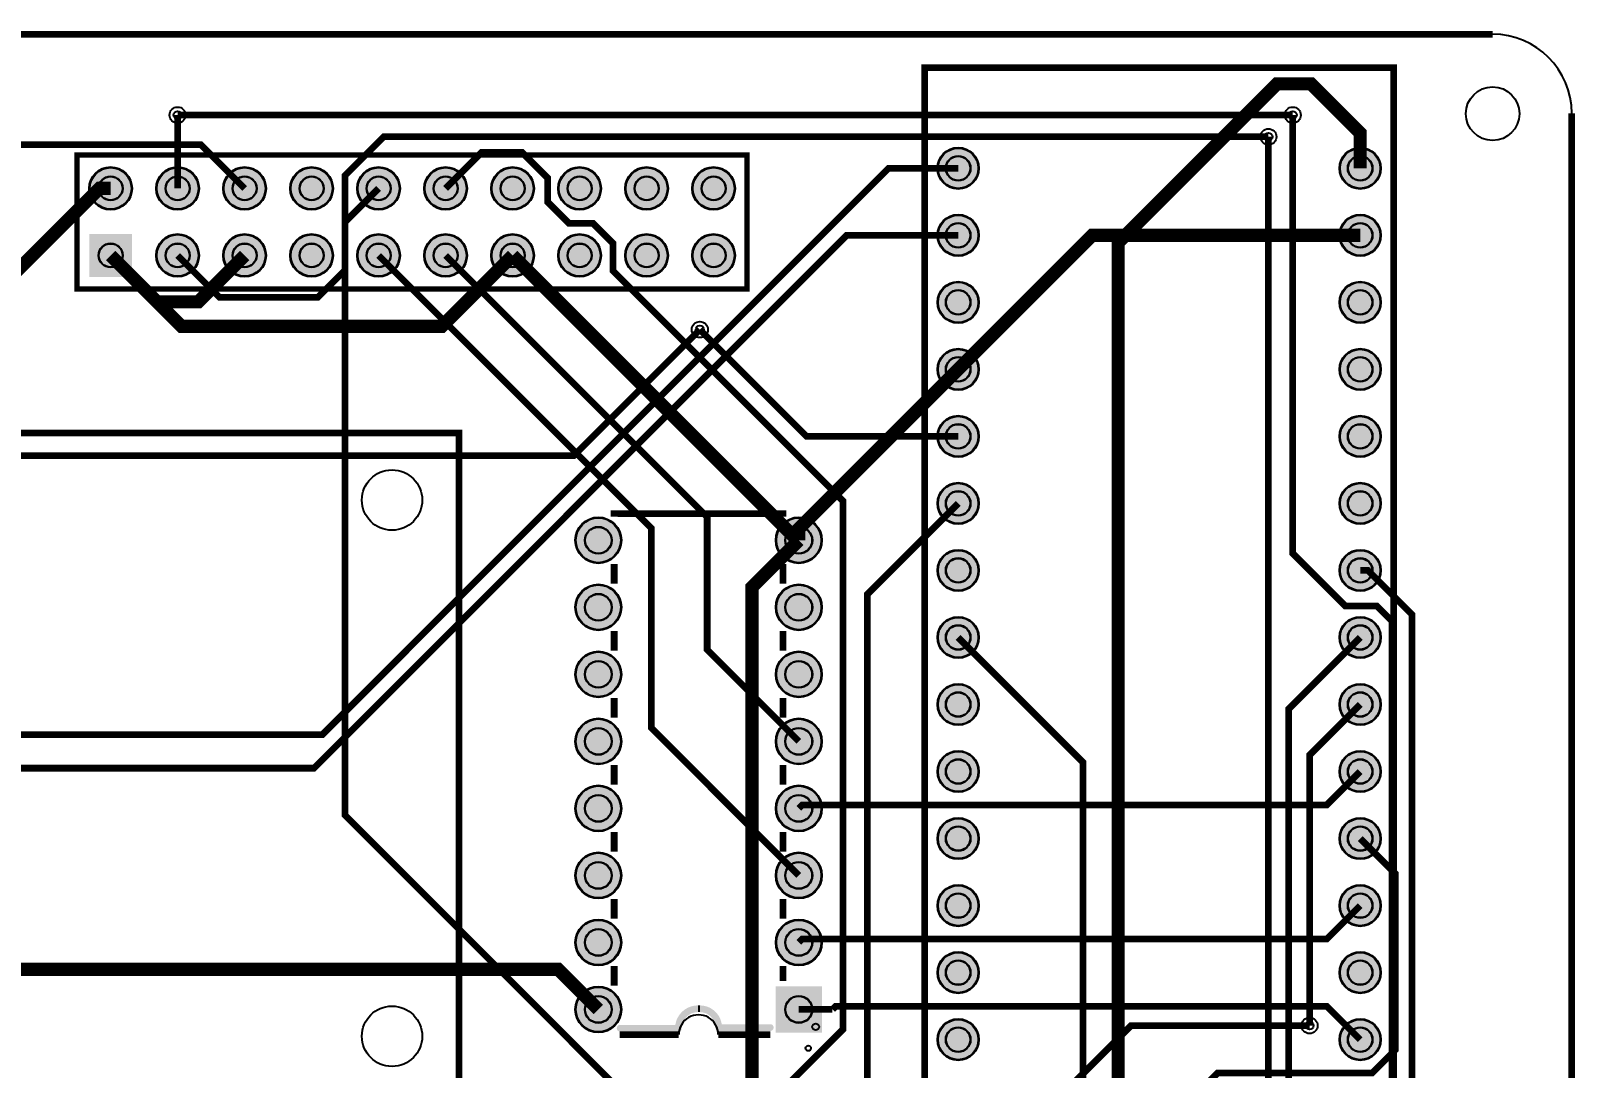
# Model space of a CAD drawing. Header units: millimetres. Extents: x -0.1 to 94.1, y -0.1 to 88.1.
# Drawn here: x 35.6 to 94.1, y 48.8 to 88.1 of the extents above; entities that cross this region are included whole.
import ezdxf

# ---------------------------------------------------------------- set-up
doc = ezdxf.new("R2010")
doc.units = ezdxf.units.MM
for name, color, linetype, true_color in [('BoardOutLine', 7, 'Continuous', 0xff00ff), ('BottomLayer', 7, 'Continuous', 0x0000ff), ('BottomSolderMaskLayer', 7, 'Continuous', 0xaa00ff), ('Document', 7, 'Continuous', 0xffffff), ('Hole', 7, 'Continuous', 0x222222), ('Multi-Layer', 7, 'Continuous', 0xc0c0c0), ('TopLayer', 7, 'Continuous', 0xff0000), ('TopSilkLayer', 7, 'Continuous', 0xffcc00), ('TopSolderMaskLayer', 7, 'Continuous', 0x800080)]:
    doc.layers.add(name, color=color, linetype=linetype, true_color=true_color)

msp = doc.modelspace()

# ---------------------------------------------------------------- hatches: boundary and pattern name
at = {"layer": 'BottomSolderMaskLayer'}
for points in [[(69.952, 82.931, 1), (71.527, 82.931, 1)], [(85.192, 82.931, 1), (86.767, 82.931, 1)], [(37.795, 82.169, 1), (39.421, 82.169, 1)], [(40.335, 82.169, 1), (41.961, 82.169, 1)], [(42.875, 82.169, 1), (44.501, 82.169, 1)], [(45.415, 82.169, 1), (47.041, 82.169, 1)], [(47.955, 82.169, 1), (49.581, 82.169, 1)], [(50.495, 82.169, 1), (52.121, 82.169, 1)], [(53.035, 82.169, 1), (54.661, 82.169, 1)], [(55.575, 82.169, 1), (57.201, 82.169, 1)], [(58.115, 82.169, 1), (59.741, 82.169, 1)], [(60.655, 82.169, 1), (62.281, 82.169, 1)], [(69.952, 80.391, 1), (71.527, 80.391, 1)], [(85.192, 80.391, 1), (86.767, 80.391, 1)], [(37.795, 80.442), (39.421, 80.442), (39.421, 78.816), (37.795, 78.816)], [(40.335, 79.629, 1), (41.961, 79.629, 1)], [(42.875, 79.629, 1), (44.501, 79.629, 1)], [(45.415, 79.629, 1), (47.041, 79.629, 1)], [(47.955, 79.629, 1), (49.581, 79.629, 1)], [(50.495, 79.629, 1), (52.121, 79.629, 1)], [(53.035, 79.629, 1), (54.661, 79.629, 1)], [(55.575, 79.629, 1), (57.201, 79.629, 1)], [(58.115, 79.629, 1), (59.741, 79.629, 1)], [(60.655, 79.629, 1), (62.281, 79.629, 1)], [(69.952, 77.851, 1), (71.527, 77.851, 1)], [(85.192, 77.851, 1), (86.767, 77.851, 1)], [(69.952, 75.311, 1), (71.527, 75.311, 1)], [(85.192, 75.311, 1), (86.767, 75.311, 1)], [(69.952, 72.771, 1), (71.527, 72.771, 1)], [(85.192, 72.771, 1), (86.767, 72.771, 1)], [(69.952, 70.231, 1), (71.527, 70.231, 1)], [(85.192, 70.231, 1), (86.767, 70.231, 1)], [(56.221, 68.834, 1), (57.972, 68.834, 1)], [(63.821, 68.834, 1), (65.572, 68.834, 1)], [(69.952, 67.691, 1), (71.527, 67.691, 1)], [(85.192, 67.691, 1), (86.767, 67.691, 1)], [(56.221, 66.294, 1), (57.972, 66.294, 1)], [(63.821, 66.294, 1), (65.572, 66.294, 1)], [(69.952, 65.151, 1), (71.527, 65.151, 1)], [(85.192, 65.151, 1), (86.767, 65.151, 1)], [(56.221, 63.754, 1), (57.972, 63.754, 1)], [(63.821, 63.754, 1), (65.572, 63.754, 1)], [(69.952, 62.611, 1), (71.527, 62.611, 1)], [(85.192, 62.611, 1), (86.767, 62.611, 1)], [(56.221, 61.214, 1), (57.972, 61.214, 1)], [(63.821, 61.214, 1), (65.572, 61.214, 1)], [(69.952, 60.071, 1), (71.527, 60.071, 1)], [(85.192, 60.071, 1), (86.767, 60.071, 1)], [(56.221, 58.674, 1), (57.972, 58.674, 1)], [(63.821, 58.674, 1), (65.572, 58.674, 1)], [(69.952, 57.531, 1), (71.527, 57.531, 1)], [(85.192, 57.531, 1), (86.767, 57.531, 1)], [(56.221, 56.134, 1), (57.972, 56.134, 1)], [(63.821, 56.134, 1), (65.572, 56.134, 1)], [(69.952, 54.991, 1), (71.527, 54.991, 1)], [(85.192, 54.991, 1), (86.767, 54.991, 1)], [(56.221, 53.594, 1), (57.972, 53.594, 1)], [(63.821, 53.594, 1), (65.572, 53.594, 1)], [(69.952, 52.451, 1), (71.527, 52.451, 1)], [(85.192, 52.451, 1), (86.767, 52.451, 1)], [(56.221, 51.054, 1), (57.972, 51.054, 1)], [(65.572, 50.178), (63.821, 50.178), (63.821, 51.929), (65.572, 51.929)], [(69.952, 49.911, 1), (71.527, 49.911, 1)], [(85.192, 49.911, 1), (86.767, 49.911, 1)]]:
    msp.add_hatch(color=256, dxfattribs=at).paths.add_polyline_path(points)
at = {"layer": 'Document'}
for points in [[(60.262, 50.342), (60.263, 50.378), (60.266, 50.413), (60.271, 50.448), (60.278, 50.483), (60.287, 50.517), (60.298, 50.551), (60.311, 50.584), (60.326, 50.616), (60.343, 50.647), (60.362, 50.677), (60.382, 50.706), (60.404, 50.734), (60.428, 50.761), (60.453, 50.786), (60.479, 50.809), (60.507, 50.831), (60.536, 50.852), (60.566, 50.87), (60.598, 50.887), (60.63, 50.902), (60.663, 50.915), (60.696, 50.926), (60.731, 50.936), (60.765, 50.943), (60.8, 50.948), (60.836, 50.951), (60.871, 50.952), (60.888, 50.953), (60.904, 50.956), (60.92, 50.962), (60.935, 50.969), (60.949, 50.978), (60.961, 50.989), (60.972, 51.002), (60.981, 51.015), (60.989, 51.03), (60.994, 51.046), (60.997, 51.062), (60.998, 51.079), (60.997, 51.096), (60.994, 51.112), (60.989, 51.128), (60.981, 51.142), (60.972, 51.156), (60.961, 51.169), (60.949, 51.18), (60.935, 51.189), (60.92, 51.196), (60.904, 51.202), (60.888, 51.205), (60.871, 51.206), (60.829, 51.205), (60.787, 51.202), (60.745, 51.197), (60.703, 51.189), (60.661, 51.18), (60.621, 51.169), (60.58, 51.156), (60.541, 51.14), (60.502, 51.123), (60.464, 51.104), (60.427, 51.083), (60.391, 51.06), (60.357, 51.036), (60.323, 51.01), (60.291, 50.982), (60.261, 50.953), (60.231, 50.922), (60.204, 50.89), (60.178, 50.857), (60.153, 50.822), (60.13, 50.786), (60.11, 50.749), (60.091, 50.712), (60.073, 50.673), (60.058, 50.633), (60.045, 50.593), (60.034, 50.552), (60.024, 50.511), (60.017, 50.469), (60.012, 50.427), (60.009, 50.385), (60.008, 50.342), (60.009, 50.326), (60.012, 50.31), (60.017, 50.294), (60.025, 50.279), (60.034, 50.265), (60.045, 50.253), (60.057, 50.242), (60.071, 50.232), (60.086, 50.225), (60.102, 50.22), (60.118, 50.216), (60.135, 50.215), (60.151, 50.216), (60.167, 50.22), (60.183, 50.225), (60.198, 50.232), (60.212, 50.242), (60.224, 50.253), (60.235, 50.265), (60.245, 50.279), (60.252, 50.294), (60.257, 50.31), (60.261, 50.326), (60.262, 50.342)], [(60.947, 50.952), (60.983, 50.951), (61.018, 50.948), (61.053, 50.942), (61.087, 50.935), (61.121, 50.926), (61.155, 50.914), (61.187, 50.901), (61.219, 50.885), (61.25, 50.868), (61.279, 50.849), (61.308, 50.828), (61.335, 50.805), (61.361, 50.781), (61.385, 50.755), (61.407, 50.728), (61.428, 50.7), (61.447, 50.67), (61.465, 50.639), (61.48, 50.608), (61.494, 50.575), (61.505, 50.542), (61.515, 50.508), (61.522, 50.473), (61.527, 50.438), (61.531, 50.403), (61.532, 50.368), (61.533, 50.351), (61.536, 50.335), (61.541, 50.319), (61.549, 50.304), (61.558, 50.29), (61.569, 50.278), (61.581, 50.267), (61.595, 50.258), (61.61, 50.25), (61.626, 50.245), (61.642, 50.242), (61.659, 50.241), (61.675, 50.242), (61.691, 50.245), (61.707, 50.25), (61.722, 50.258), (61.736, 50.267), (61.748, 50.278), (61.759, 50.29), (61.769, 50.304), (61.776, 50.319), (61.781, 50.335), (61.785, 50.351), (61.786, 50.368), (61.785, 50.41), (61.781, 50.453), (61.776, 50.495), (61.768, 50.537), (61.759, 50.578), (61.747, 50.619), (61.733, 50.659), (61.718, 50.698), (61.7, 50.737), (61.68, 50.775), (61.659, 50.811), (61.635, 50.847), (61.61, 50.881), (61.583, 50.914), (61.555, 50.945), (61.525, 50.975), (61.493, 51.004), (61.46, 51.031), (61.426, 51.056), (61.391, 51.079), (61.354, 51.101), (61.317, 51.12), (61.278, 51.138), (61.239, 51.154), (61.198, 51.168), (61.158, 51.179), (61.116, 51.189), (61.074, 51.196), (61.032, 51.202), (60.99, 51.205), (60.947, 51.206), (60.931, 51.205), (60.915, 51.202), (60.899, 51.196), (60.884, 51.189), (60.87, 51.18), (60.858, 51.169), (60.847, 51.156), (60.837, 51.142), (60.83, 51.128), (60.825, 51.112), (60.822, 51.096), (60.82, 51.079), (60.822, 51.062), (60.825, 51.046), (60.83, 51.03), (60.837, 51.015), (60.847, 51.002), (60.858, 50.989), (60.87, 50.978), (60.884, 50.969), (60.899, 50.962), (60.915, 50.956), (60.931, 50.953), (60.947, 50.952)], [(57.925, 50.469), (60.135, 50.469), (60.151, 50.468), (60.167, 50.465), (60.183, 50.46), (60.198, 50.452), (60.212, 50.443), (60.224, 50.432), (60.235, 50.42), (60.245, 50.406), (60.252, 50.391), (60.257, 50.375), (60.261, 50.359), (60.262, 50.342), (60.261, 50.326), (60.257, 50.31), (60.252, 50.294), (60.245, 50.279), (60.235, 50.265), (60.224, 50.253), (60.212, 50.242), (60.198, 50.232), (60.183, 50.225), (60.167, 50.22), (60.151, 50.216), (60.135, 50.215), (57.925, 50.215), (57.908, 50.216), (57.892, 50.22), (57.876, 50.225), (57.861, 50.232), (57.848, 50.242), (57.835, 50.253), (57.824, 50.265), (57.815, 50.279), (57.807, 50.294), (57.802, 50.31), (57.799, 50.326), (57.798, 50.342), (57.799, 50.359), (57.802, 50.375), (57.807, 50.391), (57.815, 50.406), (57.824, 50.42), (57.835, 50.432), (57.848, 50.443), (57.861, 50.452), (57.876, 50.46), (57.892, 50.465), (57.908, 50.468), (57.925, 50.469)], [(61.659, 50.495), (63.614, 50.495), (63.631, 50.494), (63.647, 50.49), (63.663, 50.485), (63.678, 50.478), (63.692, 50.469), (63.704, 50.458), (63.715, 50.445), (63.724, 50.431), (63.732, 50.416), (63.737, 50.401), (63.74, 50.384), (63.741, 50.368), (63.74, 50.351), (63.737, 50.335), (63.732, 50.319), (63.724, 50.304), (63.715, 50.29), (63.704, 50.278), (63.692, 50.267), (63.678, 50.258), (63.663, 50.25), (63.647, 50.245), (63.631, 50.242), (63.614, 50.241), (61.659, 50.241), (61.642, 50.242), (61.626, 50.245), (61.61, 50.25), (61.595, 50.258), (61.581, 50.267), (61.569, 50.278), (61.558, 50.29), (61.549, 50.304), (61.541, 50.319), (61.536, 50.335), (61.533, 50.351), (61.532, 50.368), (61.533, 50.384), (61.536, 50.401), (61.541, 50.416), (61.549, 50.431), (61.558, 50.445), (61.569, 50.458), (61.581, 50.469), (61.595, 50.478), (61.61, 50.485), (61.626, 50.49), (61.642, 50.494), (61.659, 50.495)]]:
    msp.add_hatch(color=256, dxfattribs=at).paths.add_polyline_path(points)
at = {"layer": 'Multi-Layer'}
for points in [[(69.977, 82.931, 1), (71.501, 82.931, 1)], [(85.217, 82.931, 1), (86.741, 82.931, 1)], [(37.821, 82.169, 1), (39.395, 82.169, 1)], [(40.361, 82.169, 1), (41.935, 82.169, 1)], [(42.901, 82.169, 1), (44.475, 82.169, 1)], [(45.441, 82.169, 1), (47.015, 82.169, 1)], [(47.981, 82.169, 1), (49.555, 82.169, 1)], [(50.521, 82.169, 1), (52.096, 82.169, 1)], [(53.061, 82.169, 1), (54.636, 82.169, 1)], [(55.601, 82.169, 1), (57.176, 82.169, 1)], [(58.141, 82.169, 1), (59.716, 82.169, 1)], [(60.681, 82.169, 1), (62.256, 82.169, 1)], [(69.977, 80.391, 1), (71.501, 80.391, 1)], [(85.217, 80.391, 1), (86.741, 80.391, 1)], [(37.821, 80.417), (39.395, 80.417), (39.395, 78.842), (37.821, 78.842)], [(40.361, 79.629, 1), (41.935, 79.629, 1)], [(42.901, 79.629, 1), (44.475, 79.629, 1)], [(45.441, 79.629, 1), (47.015, 79.629, 1)], [(47.981, 79.629, 1), (49.555, 79.629, 1)], [(50.521, 79.629, 1), (52.096, 79.629, 1)], [(53.061, 79.629, 1), (54.636, 79.629, 1)], [(55.601, 79.629, 1), (57.176, 79.629, 1)], [(58.141, 79.629, 1), (59.716, 79.629, 1)], [(60.681, 79.629, 1), (62.256, 79.629, 1)], [(69.977, 77.851, 1), (71.501, 77.851, 1)], [(85.217, 77.851, 1), (86.741, 77.851, 1)], [(69.977, 75.311, 1), (71.501, 75.311, 1)], [(85.217, 75.311, 1), (86.741, 75.311, 1)], [(69.977, 72.771, 1), (71.501, 72.771, 1)], [(85.217, 72.771, 1), (86.741, 72.771, 1)], [(69.977, 70.231, 1), (71.501, 70.231, 1)], [(85.217, 70.231, 1), (86.741, 70.231, 1)], [(56.247, 68.834, 1), (57.947, 68.834, 1)], [(63.847, 68.834, 1), (65.547, 68.834, 1)], [(69.977, 67.691, 1), (71.501, 67.691, 1)], [(85.217, 67.691, 1), (86.741, 67.691, 1)], [(56.247, 66.294, 1), (57.947, 66.294, 1)], [(63.847, 66.294, 1), (65.547, 66.294, 1)], [(69.977, 65.151, 1), (71.501, 65.151, 1)], [(85.217, 65.151, 1), (86.741, 65.151, 1)], [(56.247, 63.754, 1), (57.947, 63.754, 1)], [(63.847, 63.754, 1), (65.547, 63.754, 1)], [(69.977, 62.611, 1), (71.501, 62.611, 1)], [(85.217, 62.611, 1), (86.741, 62.611, 1)], [(56.247, 61.214, 1), (57.947, 61.214, 1)], [(63.847, 61.214, 1), (65.547, 61.214, 1)], [(69.977, 60.071, 1), (71.501, 60.071, 1)], [(85.217, 60.071, 1), (86.741, 60.071, 1)], [(56.247, 58.674, 1), (57.947, 58.674, 1)], [(63.847, 58.674, 1), (65.547, 58.674, 1)], [(69.977, 57.531, 1), (71.501, 57.531, 1)], [(85.217, 57.531, 1), (86.741, 57.531, 1)], [(56.247, 56.134, 1), (57.947, 56.134, 1)], [(63.847, 56.134, 1), (65.547, 56.134, 1)], [(69.977, 54.991, 1), (71.501, 54.991, 1)], [(85.217, 54.991, 1), (86.741, 54.991, 1)], [(56.247, 53.594, 1), (57.947, 53.594, 1)], [(63.847, 53.594, 1), (65.547, 53.594, 1)], [(69.977, 52.451, 1), (71.501, 52.451, 1)], [(85.217, 52.451, 1), (86.741, 52.451, 1)], [(56.247, 51.054, 1), (57.947, 51.054, 1)], [(65.547, 50.204), (63.847, 50.204), (63.847, 51.904), (65.547, 51.904)], [(69.977, 49.911, 1), (71.501, 49.911, 1)], [(85.217, 49.911, 1), (86.741, 49.911, 1)]]:
    msp.add_hatch(color=256, dxfattribs=at).paths.add_polyline_path(points)
at = {"layer": 'TopSolderMaskLayer'}
for points in [[(69.952, 82.931, 1), (71.527, 82.931, 1)], [(85.192, 82.931, 1), (86.767, 82.931, 1)], [(37.795, 82.169, 1), (39.421, 82.169, 1)], [(40.335, 82.169, 1), (41.961, 82.169, 1)], [(42.875, 82.169, 1), (44.501, 82.169, 1)], [(45.415, 82.169, 1), (47.041, 82.169, 1)], [(47.955, 82.169, 1), (49.581, 82.169, 1)], [(50.495, 82.169, 1), (52.121, 82.169, 1)], [(53.035, 82.169, 1), (54.661, 82.169, 1)], [(55.575, 82.169, 1), (57.201, 82.169, 1)], [(58.115, 82.169, 1), (59.741, 82.169, 1)], [(60.655, 82.169, 1), (62.281, 82.169, 1)], [(69.952, 80.391, 1), (71.527, 80.391, 1)], [(85.192, 80.391, 1), (86.767, 80.391, 1)], [(37.795, 80.442), (39.421, 80.442), (39.421, 78.816), (37.795, 78.816)], [(40.335, 79.629, 1), (41.961, 79.629, 1)], [(42.875, 79.629, 1), (44.501, 79.629, 1)], [(45.415, 79.629, 1), (47.041, 79.629, 1)], [(47.955, 79.629, 1), (49.581, 79.629, 1)], [(50.495, 79.629, 1), (52.121, 79.629, 1)], [(53.035, 79.629, 1), (54.661, 79.629, 1)], [(55.575, 79.629, 1), (57.201, 79.629, 1)], [(58.115, 79.629, 1), (59.741, 79.629, 1)], [(60.655, 79.629, 1), (62.281, 79.629, 1)], [(69.952, 77.851, 1), (71.527, 77.851, 1)], [(85.192, 77.851, 1), (86.767, 77.851, 1)], [(69.952, 75.311, 1), (71.527, 75.311, 1)], [(85.192, 75.311, 1), (86.767, 75.311, 1)], [(69.952, 72.771, 1), (71.527, 72.771, 1)], [(85.192, 72.771, 1), (86.767, 72.771, 1)], [(69.952, 70.231, 1), (71.527, 70.231, 1)], [(85.192, 70.231, 1), (86.767, 70.231, 1)], [(56.221, 68.834, 1), (57.972, 68.834, 1)], [(63.821, 68.834, 1), (65.572, 68.834, 1)], [(69.952, 67.691, 1), (71.527, 67.691, 1)], [(85.192, 67.691, 1), (86.767, 67.691, 1)], [(56.221, 66.294, 1), (57.972, 66.294, 1)], [(63.821, 66.294, 1), (65.572, 66.294, 1)], [(69.952, 65.151, 1), (71.527, 65.151, 1)], [(85.192, 65.151, 1), (86.767, 65.151, 1)], [(56.221, 63.754, 1), (57.972, 63.754, 1)], [(63.821, 63.754, 1), (65.572, 63.754, 1)], [(69.952, 62.611, 1), (71.527, 62.611, 1)], [(85.192, 62.611, 1), (86.767, 62.611, 1)], [(56.221, 61.214, 1), (57.972, 61.214, 1)], [(63.821, 61.214, 1), (65.572, 61.214, 1)], [(69.952, 60.071, 1), (71.527, 60.071, 1)], [(85.192, 60.071, 1), (86.767, 60.071, 1)], [(56.221, 58.674, 1), (57.972, 58.674, 1)], [(63.821, 58.674, 1), (65.572, 58.674, 1)], [(69.952, 57.531, 1), (71.527, 57.531, 1)], [(85.192, 57.531, 1), (86.767, 57.531, 1)], [(56.221, 56.134, 1), (57.972, 56.134, 1)], [(63.821, 56.134, 1), (65.572, 56.134, 1)], [(69.952, 54.991, 1), (71.527, 54.991, 1)], [(85.192, 54.991, 1), (86.767, 54.991, 1)], [(56.221, 53.594, 1), (57.972, 53.594, 1)], [(63.821, 53.594, 1), (65.572, 53.594, 1)], [(69.952, 52.451, 1), (71.527, 52.451, 1)], [(85.192, 52.451, 1), (86.767, 52.451, 1)], [(56.221, 51.054, 1), (57.972, 51.054, 1)], [(65.572, 50.178), (63.821, 50.178), (63.821, 51.929), (65.572, 51.929)], [(69.952, 49.911, 1), (71.527, 49.911, 1)], [(85.192, 49.911, 1), (86.767, 49.911, 1)]]:
    msp.add_hatch(color=256, dxfattribs=at).paths.add_polyline_path(points)

# ---------------------------------------------------------------- linework, layer by layer
at = {"layer": 'BoardOutLine', "const_width": 0.254}
for points in [[(3, 88.011), (91, 88.011)], [(94, 85.011), (94, 3)]]:
    msp.add_lwpolyline(points, dxfattribs=at)
at = {"layer": 'BoardOutLine'}
msp.add_arc((91, 85.011), 3, 360, 90, dxfattribs=at)
at = {"layer": 'BottomLayer'}
for points, const_width in [([(85.979, 82.931), (85.979, 84.269), (84.115, 86.133), (82.821, 86.133), (76.804, 80.116), (76.804, 38.895)], 0.5), ([(41.148, 82.169), (41.148, 84.948)], 0.254), ([(83.423, 84.948), (83.423, 68.338), (85.418, 66.343), (86.611, 66.343), (87.188, 65.766), (87.188, 34.167), (86.741, 33.72), (86.741, 31.242)], 0.254), ([(86.741, 28.702), (82.498, 32.945), (82.498, 84.125)], 0.254), ([(51.308, 82.169), (52.674, 83.536), (54.203, 83.536), (55.172, 82.566), (55.172, 81.66), (55.987, 80.845), (56.897, 80.845), (57.658, 80.085), (57.658, 79.04), (66.376, 70.322), (66.376, 50.303), (63.119, 47.046), (63.119, 44.473), (63.413, 44.179), (63.413, 36.59), (64.697, 35.306)], 0.254), ([(21.082, 26.67), (26.198, 31.786), (26.198, 70.188), (38.179, 82.169), (38.608, 82.169)], 0.5), ([(48.768, 82.169), (47.499, 80.9), (47.499, 58.411), (62.857, 43.053), (62.857, 32.065), (64.697, 30.226)], 0.254), ([(38.608, 79.629), (40.367, 77.871), (41.929, 77.871), (43.688, 79.629)], 0.5), ([(64.697, 56.134), (59.11, 61.72), (59.11, 69.287), (48.768, 79.629)], 0.254), ([(64.697, 61.214), (61.223, 64.688), (61.223, 69.715), (51.308, 79.629)], 0.254), ([(53.848, 79.629), (64.644, 68.834), (64.697, 68.834)], 0.5), ([(70.739, 72.771), (64.992, 72.771), (60.945, 76.818)], 0.254), ([(70.739, 70.231), (67.291, 66.783), (67.291, 44.43)], 0.254), ([(85.979, 67.691), (86.272, 67.691), (87.942, 66.021), (87.942, 33.05), (87.738, 32.845)], 0.254), ([(70.739, 65.151), (75.475, 60.416), (75.475, 36.293), (84.328, 27.44)], 0.254), ([(85.979, 65.151), (83.271, 62.443), (83.271, 33.279), (83.369, 33.18)], 0.254), ([(84.061, 50.444), (84.061, 60.693), (85.979, 62.611)], 0.254)]:
    msp.add_lwpolyline(points, dxfattribs=dict(at, const_width=const_width))
at = {"layer": 'BottomSolderMaskLayer'}
for centre, radius in [((70.739, 82.931), 0.787), ((85.979, 82.931), 0.787), ((70.739, 82.931), 0.472), ((85.979, 82.931), 0.472), ((38.608, 82.169), 0.813), ((38.608, 82.169), 0.459), ((41.148, 82.169), 0.813), ((41.148, 82.169), 0.459), ((43.688, 82.169), 0.813), ((43.688, 82.169), 0.459), ((46.228, 82.169), 0.813), ((46.228, 82.169), 0.459), ((48.768, 82.169), 0.813), ((48.768, 82.169), 0.459), ((51.308, 82.169), 0.813), ((51.308, 82.169), 0.459), ((53.848, 82.169), 0.813), ((53.848, 82.169), 0.459), ((56.388, 82.169), 0.813), ((56.388, 82.169), 0.459), ((58.928, 82.169), 0.813), ((58.928, 82.169), 0.459), ((61.468, 82.169), 0.813), ((61.468, 82.169), 0.459), ((70.739, 80.391), 0.787), ((70.739, 80.391), 0.472), ((85.979, 80.391), 0.787), ((85.979, 80.391), 0.472), ((41.148, 79.629), 0.813), ((43.688, 79.629), 0.813), ((46.228, 79.629), 0.813), ((48.768, 79.629), 0.813), ((51.308, 79.629), 0.813), ((53.848, 79.629), 0.813), ((56.388, 79.629), 0.813), ((58.928, 79.629), 0.813), ((61.468, 79.629), 0.813), ((38.608, 79.629), 0.459), ((41.148, 79.629), 0.459), ((43.688, 79.629), 0.459), ((46.228, 79.629), 0.459), ((48.768, 79.629), 0.459), ((51.308, 79.629), 0.459), ((53.848, 79.629), 0.459), ((56.388, 79.629), 0.459), ((58.928, 79.629), 0.459), ((61.468, 79.629), 0.459), ((70.739, 77.851), 0.787), ((85.979, 77.851), 0.787), ((70.739, 77.851), 0.472), ((85.979, 77.851), 0.472), ((70.739, 75.311), 0.787), ((70.739, 75.311), 0.472), ((85.979, 75.311), 0.787), ((85.979, 75.311), 0.472), ((70.739, 72.771), 0.787), ((70.739, 72.771), 0.472), ((85.979, 72.771), 0.787), ((85.979, 72.771), 0.472), ((70.739, 70.231), 0.787), ((85.979, 70.231), 0.787), ((70.739, 70.231), 0.472), ((85.979, 70.231), 0.472), ((57.097, 68.834), 0.875), ((64.697, 68.834), 0.875), ((57.097, 68.834), 0.515), ((64.697, 68.834), 0.515), ((70.739, 67.691), 0.787), ((70.739, 67.691), 0.472), ((85.979, 67.691), 0.787), ((85.979, 67.691), 0.472), ((57.097, 66.294), 0.875), ((57.097, 66.294), 0.515), ((64.697, 66.294), 0.875), ((64.697, 66.294), 0.515), ((70.739, 65.151), 0.787), ((70.739, 65.151), 0.472), ((85.979, 65.151), 0.787), ((85.979, 65.151), 0.472), ((57.097, 63.754), 0.875), ((64.697, 63.754), 0.875), ((57.097, 63.754), 0.515), ((64.697, 63.754), 0.515), ((70.739, 62.611), 0.787), ((85.979, 62.611), 0.787), ((70.739, 62.611), 0.472), ((85.979, 62.611), 0.472), ((57.097, 61.214), 0.875), ((64.697, 61.214), 0.875), ((57.097, 61.214), 0.515), ((64.697, 61.214), 0.515), ((70.739, 60.071), 0.787), ((70.739, 60.071), 0.472), ((85.979, 60.071), 0.787), ((85.979, 60.071), 0.472), ((57.097, 58.674), 0.875), ((57.097, 58.674), 0.515), ((64.697, 58.674), 0.875), ((64.697, 58.674), 0.515), ((70.739, 57.531), 0.787), ((70.739, 57.531), 0.472), ((85.979, 57.531), 0.787), ((85.979, 57.531), 0.472), ((57.097, 56.134), 0.875), ((64.697, 56.134), 0.875), ((57.097, 56.134), 0.515), ((64.697, 56.134), 0.515), ((70.739, 54.991), 0.787), ((85.979, 54.991), 0.787), ((70.739, 54.991), 0.472), ((85.979, 54.991), 0.472), ((57.097, 53.594), 0.875), ((64.697, 53.594), 0.875), ((57.097, 53.594), 0.515), ((64.697, 53.594), 0.515), ((70.739, 52.451), 0.787), ((70.739, 52.451), 0.472), ((85.979, 52.451), 0.787), ((85.979, 52.451), 0.472), ((57.097, 51.054), 0.875), ((57.097, 51.054), 0.515), ((64.697, 51.054), 0.515), ((70.739, 49.911), 0.787), ((70.739, 49.911), 0.472), ((85.979, 49.911), 0.787), ((85.979, 49.911), 0.472)]:
    msp.add_circle(centre, radius, dxfattribs=at)
at = {"layer": 'Document', "const_width": 0.254}
for points in [[(60.871, 51.079), (60.884, 51.079)], [(60.884, 51.079), (60.947, 51.079)]]:
    msp.add_lwpolyline(points, dxfattribs=at)
at = {"layer": 'Document'}
msp.add_circle((65.337, 50.394), 0.127, dxfattribs=at)
at = {"layer": 'Hole'}
for centre in [(41.148, 84.948), (83.423, 84.948), (82.498, 84.125), (60.945, 76.818), (84.061, 50.444)]:
    msp.add_circle(centre, 0.153, dxfattribs=at)
at = {"layer": 'Multi-Layer'}
for centre, radius in [((91, 85), 1.016), ((41.148, 84.948), 0.305), ((83.423, 84.948), 0.305), ((82.498, 84.125), 0.305), ((70.739, 82.931), 0.762), ((70.739, 82.931), 0.457), ((85.979, 82.931), 0.762), ((85.979, 82.931), 0.457), ((38.608, 82.169), 0.787), ((38.608, 82.169), 0.445), ((41.148, 82.169), 0.787), ((41.148, 82.169), 0.445), ((43.688, 82.169), 0.787), ((43.688, 82.169), 0.445), ((46.228, 82.169), 0.787), ((46.228, 82.169), 0.445), ((48.768, 82.169), 0.787), ((48.768, 82.169), 0.445), ((51.308, 82.169), 0.787), ((51.308, 82.169), 0.445), ((53.848, 82.169), 0.787), ((53.848, 82.169), 0.445), ((56.388, 82.169), 0.787), ((56.388, 82.169), 0.445), ((58.928, 82.169), 0.787), ((58.928, 82.169), 0.445), ((61.468, 82.169), 0.787), ((61.468, 82.169), 0.445), ((70.739, 80.391), 0.762), ((70.739, 80.391), 0.457), ((85.979, 80.391), 0.762), ((85.979, 80.391), 0.457), ((41.148, 79.629), 0.787), ((43.688, 79.629), 0.787), ((46.228, 79.629), 0.787), ((48.768, 79.629), 0.787), ((51.308, 79.629), 0.787), ((53.848, 79.629), 0.787), ((56.388, 79.629), 0.787), ((58.928, 79.629), 0.787), ((61.468, 79.629), 0.787), ((38.608, 79.629), 0.445), ((41.148, 79.629), 0.445), ((43.688, 79.629), 0.445), ((46.228, 79.629), 0.445), ((48.768, 79.629), 0.445), ((51.308, 79.629), 0.445), ((53.848, 79.629), 0.445), ((56.388, 79.629), 0.445), ((58.928, 79.629), 0.445), ((61.468, 79.629), 0.445), ((70.739, 77.851), 0.762), ((85.979, 77.851), 0.762), ((70.739, 77.851), 0.457), ((85.979, 77.851), 0.457), ((60.945, 76.818), 0.305), ((70.739, 75.311), 0.762), ((70.739, 75.311), 0.457), ((85.979, 75.311), 0.762), ((85.979, 75.311), 0.457), ((70.739, 72.771), 0.762), ((70.739, 72.771), 0.457), ((85.979, 72.771), 0.762), ((85.979, 72.771), 0.457), ((49.276, 70.358), 1.143), ((70.739, 70.231), 0.762), ((85.979, 70.231), 0.762), ((70.739, 70.231), 0.457), ((85.979, 70.231), 0.457), ((57.097, 68.834), 0.85), ((64.697, 68.834), 0.85), ((57.097, 68.834), 0.5), ((64.697, 68.834), 0.5), ((70.739, 67.691), 0.762), ((70.739, 67.691), 0.457), ((85.979, 67.691), 0.762), ((85.979, 67.691), 0.457), ((57.097, 66.294), 0.85), ((57.097, 66.294), 0.5), ((64.697, 66.294), 0.85), ((64.697, 66.294), 0.5), ((70.739, 65.151), 0.762), ((70.739, 65.151), 0.457), ((85.979, 65.151), 0.762), ((85.979, 65.151), 0.457), ((57.097, 63.754), 0.85), ((64.697, 63.754), 0.85), ((57.097, 63.754), 0.5), ((64.697, 63.754), 0.5), ((70.739, 62.611), 0.762), ((85.979, 62.611), 0.762), ((70.739, 62.611), 0.457), ((85.979, 62.611), 0.457), ((57.097, 61.214), 0.85), ((64.697, 61.214), 0.85), ((57.097, 61.214), 0.5), ((64.697, 61.214), 0.5), ((70.739, 60.071), 0.762), ((70.739, 60.071), 0.457), ((85.979, 60.071), 0.762), ((85.979, 60.071), 0.457), ((57.097, 58.674), 0.85), ((57.097, 58.674), 0.5), ((64.697, 58.674), 0.85), ((64.697, 58.674), 0.5), ((70.739, 57.531), 0.762), ((70.739, 57.531), 0.457), ((85.979, 57.531), 0.762), ((85.979, 57.531), 0.457), ((57.097, 56.134), 0.85), ((64.697, 56.134), 0.85), ((57.097, 56.134), 0.5), ((64.697, 56.134), 0.5), ((70.739, 54.991), 0.762), ((85.979, 54.991), 0.762), ((70.739, 54.991), 0.457), ((85.979, 54.991), 0.457), ((57.097, 53.594), 0.85), ((57.097, 53.594), 0.5), ((64.697, 53.594), 0.85), ((64.697, 53.594), 0.5), ((70.739, 52.451), 0.762), ((70.739, 52.451), 0.457), ((85.979, 52.451), 0.762), ((85.979, 52.451), 0.457), ((57.097, 51.054), 0.85), ((57.097, 51.054), 0.5), ((64.697, 51.054), 0.5), ((49.276, 50.038), 1.143), ((70.739, 49.911), 0.762), ((70.739, 49.911), 0.457), ((84.061, 50.444), 0.305), ((85.979, 49.911), 0.762), ((85.979, 49.911), 0.457)]:
    msp.add_circle(centre, radius, dxfattribs=at)
at = {"layer": 'TopLayer'}
for points, const_width in [([(83.423, 84.948), (41.148, 84.948)], 0.254), ([(7.747, 74.302), (17.277, 83.832), (42.025, 83.832), (43.688, 82.169)], 0.254), ([(41.148, 79.629), (42.738, 78.04), (46.463, 78.04), (47.498, 79.075), (47.498, 82.66), (48.963, 84.125), (82.498, 84.125)], 0.254), ([(19.812, 57.658), (18.463, 59.007), (18.463, 60.659), (19.272, 61.468), (46.633, 61.468), (68.096, 82.931), (70.739, 82.931)], 0.254), ([(19.812, 60.198), (46.318, 60.198), (66.511, 80.391), (70.739, 80.391)], 0.254), ([(70.739, 75.311), (75.819, 80.391), (85.979, 80.391)], 0.5), ([(53.848, 79.629), (51.161, 76.942), (41.295, 76.942), (38.608, 79.629)], 0.5), ([(60.945, 76.818), (56.166, 72.039), (32.79, 72.039)], 0.254), ([(70.739, 75.311), (64.697, 69.269), (64.697, 68.834)], 0.5), ([(64.697, 45.466), (62.923, 47.24), (62.923, 67.06), (64.697, 68.834)], 0.5), ([(85.979, 60.071), (84.709, 58.801), (64.824, 58.801), (64.697, 58.674)], 0.254), ([(85.979, 57.531), (87.316, 56.194), (87.316, 49.532), (86.425, 48.641), (80.572, 48.641), (64.697, 32.766)], 0.254), ([(85.979, 54.991), (84.709, 53.721), (64.824, 53.721), (64.697, 53.594)], 0.254), ([(57.097, 51.054), (55.572, 52.578), (19.812, 52.578)], 0.5), ([(64.697, 51.054), (65.974, 51.054)], 0.254), ([(85.979, 49.911), (84.712, 51.178), (66.098, 51.178), (65.974, 51.054)], 0.254), ([(64.697, 37.846), (77.295, 50.444), (84.061, 50.444)], 0.254)]:
    msp.add_lwpolyline(points, dxfattribs=dict(at, const_width=const_width))
at = {"layer": 'TopSilkLayer', "const_width": 0.254}
for points in [[(81.534, 43.561), (87.249, 43.561), (87.249, 86.741), (69.469, 86.741), (69.469, 43.561), (75.184, 43.561)], [(57.697, 69.732), (57.697, 69.844), (64.097, 69.844), (64.097, 69.732)], [(57.697, 67.192), (57.697, 67.935)], [(64.097, 67.935), (64.097, 67.192)], [(57.697, 64.652), (57.697, 65.395)], [(64.097, 65.395), (64.097, 64.652)], [(57.697, 62.112), (57.697, 62.855)], [(64.097, 62.855), (64.097, 62.112)], [(57.697, 59.572), (57.697, 60.315)], [(64.097, 60.315), (64.097, 59.572)], [(57.697, 57.032), (57.697, 57.775)], [(64.097, 57.775), (64.097, 57.032)], [(57.697, 54.492), (57.697, 55.235)], [(64.097, 55.235), (64.097, 54.492)], [(57.697, 51.952), (57.697, 52.695)], [(64.097, 52.695), (64.097, 52.135)], [(60.147, 50.101), (57.911, 50.101)], [(61.645, 50.101), (63.616, 50.101)]]:
    msp.add_lwpolyline(points, dxfattribs=at)
at = {"layer": 'TopSilkLayer'}
for points, const_width in [([(37.338, 83.439), (39.243, 83.439), (62.738, 83.439), (62.738, 78.359), (39.243, 78.359), (37.338, 78.359), (37.338, 83.439)], 0.203), ([(17.78, 47.498), (17.78, 72.898), (51.816, 72.898), (51.816, 47.498), (17.78, 47.498)], 0.254)]:
    msp.add_lwpolyline(points, close=True, dxfattribs=dict(at, const_width=const_width))
msp.add_circle((65.057, 49.584), 0.1, dxfattribs=at)
msp.add_arc((60.896, 50.101), 0.749, 0, 180.00097, dxfattribs=at)
at = {"layer": 'TopSolderMaskLayer'}
for centre, radius in [((70.739, 82.931), 0.787), ((85.979, 82.931), 0.787), ((70.739, 82.931), 0.472), ((85.979, 82.931), 0.472), ((38.608, 82.169), 0.813), ((38.608, 82.169), 0.459), ((41.148, 82.169), 0.813), ((41.148, 82.169), 0.459), ((43.688, 82.169), 0.813), ((43.688, 82.169), 0.459), ((46.228, 82.169), 0.813), ((46.228, 82.169), 0.459), ((48.768, 82.169), 0.813), ((48.768, 82.169), 0.459), ((51.308, 82.169), 0.813), ((51.308, 82.169), 0.459), ((53.848, 82.169), 0.813), ((53.848, 82.169), 0.459), ((56.388, 82.169), 0.813), ((56.388, 82.169), 0.459), ((58.928, 82.169), 0.813), ((58.928, 82.169), 0.459), ((61.468, 82.169), 0.813), ((61.468, 82.169), 0.459), ((70.739, 80.391), 0.787), ((70.739, 80.391), 0.472), ((85.979, 80.391), 0.787), ((85.979, 80.391), 0.472), ((41.148, 79.629), 0.813), ((43.688, 79.629), 0.813), ((46.228, 79.629), 0.813), ((48.768, 79.629), 0.813), ((51.308, 79.629), 0.813), ((53.848, 79.629), 0.813), ((56.388, 79.629), 0.813), ((58.928, 79.629), 0.813), ((61.468, 79.629), 0.813), ((38.608, 79.629), 0.459), ((41.148, 79.629), 0.459), ((43.688, 79.629), 0.459), ((46.228, 79.629), 0.459), ((48.768, 79.629), 0.459), ((51.308, 79.629), 0.459), ((53.848, 79.629), 0.459), ((56.388, 79.629), 0.459), ((58.928, 79.629), 0.459), ((61.468, 79.629), 0.459), ((70.739, 77.851), 0.787), ((85.979, 77.851), 0.787), ((70.739, 77.851), 0.472), ((85.979, 77.851), 0.472), ((70.739, 75.311), 0.787), ((70.739, 75.311), 0.472), ((85.979, 75.311), 0.787), ((85.979, 75.311), 0.472), ((70.739, 72.771), 0.787), ((70.739, 72.771), 0.472), ((85.979, 72.771), 0.787), ((85.979, 72.771), 0.472), ((70.739, 70.231), 0.787), ((85.979, 70.231), 0.787), ((70.739, 70.231), 0.472), ((85.979, 70.231), 0.472), ((57.097, 68.834), 0.875), ((64.697, 68.834), 0.875), ((57.097, 68.834), 0.515), ((64.697, 68.834), 0.515), ((70.739, 67.691), 0.787), ((70.739, 67.691), 0.472), ((85.979, 67.691), 0.787), ((85.979, 67.691), 0.472), ((57.097, 66.294), 0.875), ((57.097, 66.294), 0.515), ((64.697, 66.294), 0.875), ((64.697, 66.294), 0.515), ((70.739, 65.151), 0.787), ((70.739, 65.151), 0.472), ((85.979, 65.151), 0.787), ((85.979, 65.151), 0.472), ((57.097, 63.754), 0.875), ((64.697, 63.754), 0.875), ((57.097, 63.754), 0.515), ((64.697, 63.754), 0.515), ((70.739, 62.611), 0.787), ((85.979, 62.611), 0.787), ((70.739, 62.611), 0.472), ((85.979, 62.611), 0.472), ((57.097, 61.214), 0.875), ((64.697, 61.214), 0.875), ((57.097, 61.214), 0.515), ((64.697, 61.214), 0.515), ((70.739, 60.071), 0.787), ((70.739, 60.071), 0.472), ((85.979, 60.071), 0.787), ((85.979, 60.071), 0.472), ((57.097, 58.674), 0.875), ((57.097, 58.674), 0.515), ((64.697, 58.674), 0.875), ((64.697, 58.674), 0.515), ((70.739, 57.531), 0.787), ((70.739, 57.531), 0.472), ((85.979, 57.531), 0.787), ((85.979, 57.531), 0.472), ((57.097, 56.134), 0.875), ((64.697, 56.134), 0.875), ((57.097, 56.134), 0.515), ((64.697, 56.134), 0.515), ((70.739, 54.991), 0.787), ((85.979, 54.991), 0.787), ((70.739, 54.991), 0.472), ((85.979, 54.991), 0.472), ((57.097, 53.594), 0.875), ((64.697, 53.594), 0.875), ((57.097, 53.594), 0.515), ((64.697, 53.594), 0.515), ((70.739, 52.451), 0.787), ((70.739, 52.451), 0.472), ((85.979, 52.451), 0.787), ((85.979, 52.451), 0.472), ((57.097, 51.054), 0.875), ((57.097, 51.054), 0.515), ((64.697, 51.054), 0.515), ((70.739, 49.911), 0.787), ((70.739, 49.911), 0.472), ((85.979, 49.911), 0.787), ((85.979, 49.911), 0.472)]:
    msp.add_circle(centre, radius, dxfattribs=at)

doc.saveas('drawing.dxf')
